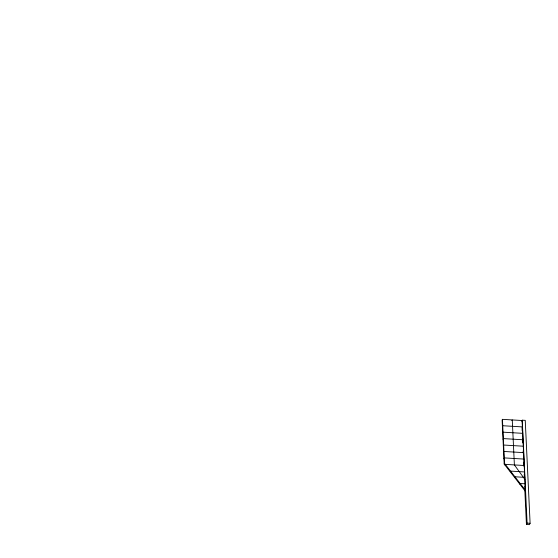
<?xml version="1.0" encoding="UTF-8"?>
<svg xmlns="http://www.w3.org/2000/svg" width="558" height="558" viewBox="0 0 558 558"><rect width="100%" height="100%" fill="white"/><g stroke="black" fill="none" stroke-linecap="round" stroke-linejoin="round"><path stroke-width="0.84" d="M502.444 419.344L502.109 420.014L504.188 464.047L525.036 490.859L525.364 490.182L522.079 420.516L502.444 419.344L504.523 463.37L504.188 464.047M502.416 426.403L502.744 425.733L522.386 426.905M502.716 432.834L503.051 432.164L522.686 433.336M511.93 420.599L512.265 419.93L514.385 464.919L524.855 479.343M503.023 439.272L503.351 438.595L522.992 439.774M503.323 445.702L503.658 445.033L523.292 446.205M503.63 452.14L503.958 451.464L523.599 452.636M521.751 421.192L522.246 420.181L525.245 420.362L530.1 523.292L529.437 524.646L526.438 524.464L524.806 489.861M503.93 458.571L504.265 457.895L523.899 459.074M504.969 465.051L505.304 464.375L524.206 465.505M510.2 471.775L510.535 471.105L524.506 471.935M514.609 477.453L514.943 476.776L524.764 477.362M519.84 484.177L520.175 483.507L525.064 483.8M526.438 524.464L527.101 523.118L522.246 420.181M527.101 523.118L530.1 523.292M504.523 463.37L525.364 490.182M522.051 427.574L522.197 430.769M522.581 438.839L522.769 442.857M523.153 450.899L523.264 453.312M523.683 462.157L523.871 466.181M524.248 474.16L524.429 478.039M524.806 486.067L525.036 490.859"/></g></svg>
